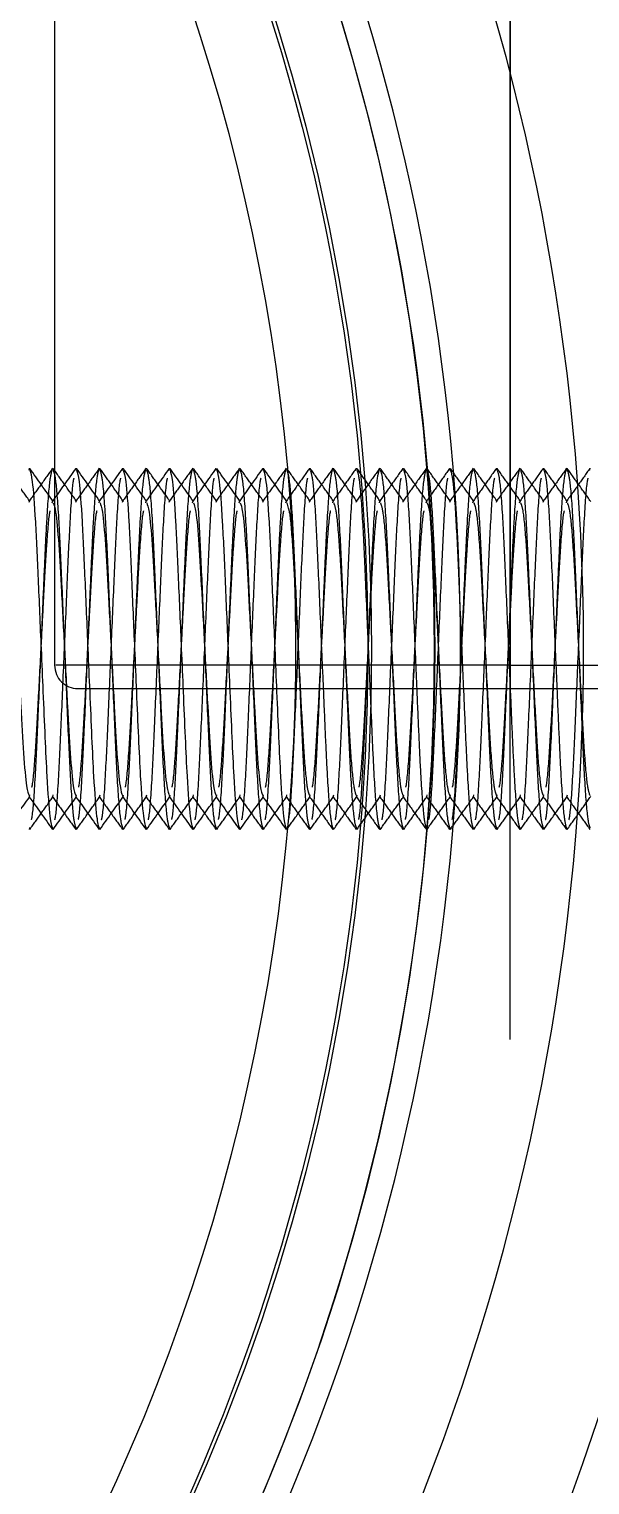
# Model space of a CAD drawing. Header units: metres. Extents: x 0 to 63075, y 0 to 44550.
# Drawn here: x 36453.3 to 36477.3, y 35128.5 to 35190.8 of the extents above; entities that cross this region are included whole.
import ezdxf

# ---------------------------------------------------------------- set-up
doc = ezdxf.new("R2010")
doc.units = ezdxf.units.M
doc.header["$LTSCALE"] = 75
doc.linetypes.add('DASHDOT', pattern=[25.4, 12.7, -6.35, 0, -6.35])
doc.linetypes.add('HIDDEN2', pattern=[4.7625, 3.175, -1.5875])
for name, color, linetype in [('SDM', 7, 'Continuous'), ('SFU', 3, 'DASHDOT'), ('SL4', 4, 'Continuous'), ('ST1', 7, 'HIDDEN2')]:
    doc.layers.add(name, color=color, linetype=linetype)

# ---------------------------------------------------------------- blocks, each defined once
blk = doc.blocks.new('A$Cf5e9a517')
at = {"layer": 'SFU'}
for p, q in [((311.668, 1581.652), (311.668, 1903.152)), ((292.168, 1660.352), (292.168, 1597.652)), ((311.668, 1660.352), (311.668, 1597.652)), ((311.668, 1597.652), (292.213, 1597.652)), ((311.668, 1597.652), (311.668, 1596.652)), ((311.668, 1596.652), (311.668, 1597.652)), ((311.668, 1597.652), (331.122, 1597.652)), ((293.168, 1596.652), (311.668, 1596.652)), ((311.668, 1596.652), (330.168, 1596.652))]:
    blk.add_line(p, q, dxfattribs=at)
blk.add_arc((293.168, 1597.652), 1, 180, 270, dxfattribs=at)
at = {"layer": 'SL4'}
for p, q in [((291.071, 1605.993), (291.089, 1606.077)), ((293.071, 1605.993), (293.089, 1606.077)), ((295.071, 1605.993), (295.089, 1606.077)), ((297.071, 1605.993), (297.089, 1606.077)), ((299.071, 1605.993), (299.089, 1606.077)), ((301.071, 1605.993), (301.089, 1606.077)), ((302.109, 1604.592), (302.165, 1604.373)), ((292.089, 1590.623), (292.106, 1590.704)), ((294.089, 1590.623), (294.106, 1590.704)), ((296.089, 1590.623), (296.106, 1590.704)), ((298.089, 1590.623), (298.106, 1590.704)), ((300.089, 1590.623), (300.106, 1590.704)), ((302.089, 1590.623), (302.106, 1590.704))]:
    blk.add_line(p, q, dxfattribs=at)
for radius in [125, 123.91, 122.777, 119.686, 89.286]:
    blk.add_circle((216.283, 1598.35), radius, dxfattribs=at)
for radius, start, end in [(104.464, 84.34617, 70.62407), (98.5, 84.12256, 70.84769), (93.236, 82.04946, 72.92078), (92.147, 81.13305, 347.48512), (92.147, 347.48512, 73.8372), (86.207, 285.15738, 49.81286)]:
    blk.add_arc((216.283, 1598.35), radius, start, end, dxfattribs=at)
for points, knots in [([(292.108, 1604.657), (291.941, 1604.892), (291.607, 1605.36), (291.273, 1605.83), (291.106, 1606.064)], [0, 0, 0, 0, 0.49997, 1, 1, 1, 1]), ([(291.107, 1605.989), (291.141, 1605.887), (291.216, 1605.661), (291.345, 1603.939), (291.458, 1601.39), (291.571, 1598.751), (291.672, 1596.426), (291.752, 1594.531), (291.845, 1592.591), (291.964, 1591.009), (292.041, 1590.781), (292.078, 1590.674)], [0, 0, 0, 0, 0.108328, 0.239496, 0.365485, 0.495517, 0.57381, 0.663359, 0.752437, 0.883605, 1, 1, 1, 1]), ([(293.072, 1606.065), (292.905, 1605.831), (292.577, 1605.37), (292.249, 1604.91), (292.089, 1604.685)], [0, 0, 0, 0, 0.510193, 1, 1, 1, 1]), ([(294.108, 1604.657), (293.941, 1604.892), (293.607, 1605.36), (293.273, 1605.83), (293.106, 1606.064)], [0, 0, 0, 0, 0.49997, 1, 1, 1, 1]), ([(293.107, 1605.989), (293.141, 1605.887), (293.216, 1605.661), (293.345, 1603.939), (293.458, 1601.39), (293.571, 1598.751), (293.672, 1596.426), (293.752, 1594.531), (293.845, 1592.591), (293.964, 1591.009), (294.041, 1590.781), (294.078, 1590.674)], [0, 0, 0, 0, 0.108328, 0.239496, 0.365485, 0.495517, 0.57381, 0.663359, 0.752437, 0.883605, 1, 1, 1, 1]), ([(295.072, 1606.065), (294.905, 1605.831), (294.577, 1605.37), (294.249, 1604.91), (294.089, 1604.685)], [0, 0, 0, 0, 0.510193, 1, 1, 1, 1]), ([(296.108, 1604.657), (295.941, 1604.892), (295.607, 1605.36), (295.273, 1605.83), (295.106, 1606.064)], [0, 0, 0, 0, 0.49997, 1, 1, 1, 1]), ([(295.107, 1605.989), (295.141, 1605.887), (295.216, 1605.661), (295.345, 1603.939), (295.458, 1601.39), (295.571, 1598.751), (295.672, 1596.426), (295.752, 1594.531), (295.845, 1592.591), (295.964, 1591.009), (296.041, 1590.781), (296.078, 1590.674)], [0, 0, 0, 0, 0.108328, 0.239496, 0.365485, 0.495517, 0.57381, 0.663359, 0.752437, 0.883605, 1, 1, 1, 1]), ([(297.072, 1606.065), (296.905, 1605.831), (296.577, 1605.37), (296.249, 1604.91), (296.089, 1604.685)], [0, 0, 0, 0, 0.5101931, 1, 1, 1, 1]), ([(298.108, 1604.657), (297.941, 1604.892), (297.607, 1605.36), (297.273, 1605.83), (297.106, 1606.064)], [0, 0, 0, 0, 0.49997, 1, 1, 1, 1]), ([(297.107, 1605.989), (297.141, 1605.887), (297.216, 1605.661), (297.345, 1603.939), (297.458, 1601.39), (297.571, 1598.751), (297.672, 1596.426), (297.752, 1594.531), (297.845, 1592.591), (297.964, 1591.009), (298.041, 1590.781), (298.078, 1590.674)], [0, 0, 0, 0, 0.108328, 0.239496, 0.365485, 0.495517, 0.57381, 0.663359, 0.752437, 0.883605, 1, 1, 1, 1]), ([(299.072, 1606.065), (298.905, 1605.831), (298.577, 1605.37), (298.249, 1604.91), (298.089, 1604.685)], [0, 0, 0, 0, 0.510193, 1, 1, 1, 1]), ([(300.108, 1604.657), (299.941, 1604.892), (299.607, 1605.36), (299.273, 1605.83), (299.106, 1606.064)], [0, 0, 0, 0, 0.49997, 1, 1, 1, 1]), ([(299.107, 1605.989), (299.141, 1605.887), (299.216, 1605.661), (299.345, 1603.939), (299.458, 1601.39), (299.571, 1598.751), (299.672, 1596.426), (299.752, 1594.531), (299.845, 1592.591), (299.964, 1591.009), (300.041, 1590.781), (300.078, 1590.674)], [0, 0, 0, 0, 0.108328, 0.239496, 0.365485, 0.495517, 0.57381, 0.663359, 0.752437, 0.883605, 1, 1, 1, 1]), ([(301.072, 1606.065), (300.905, 1605.831), (300.577, 1605.37), (300.249, 1604.91), (300.089, 1604.685)], [0, 0, 0, 0, 0.510193, 1, 1, 1, 1]), ([(302.108, 1604.657), (301.941, 1604.892), (301.607, 1605.36), (301.273, 1605.83), (301.106, 1606.064)], [0, 0, 0, 0, 0.49997, 1, 1, 1, 1]), ([(301.107, 1605.989), (301.141, 1605.887), (301.216, 1605.661), (301.345, 1603.939), (301.458, 1601.39), (301.571, 1598.751), (301.672, 1596.426), (301.752, 1594.531), (301.845, 1592.591), (301.964, 1591.009), (302.041, 1590.781), (302.078, 1590.674)], [0, 0, 0, 0, 0.108328, 0.239496, 0.365485, 0.495517, 0.57381, 0.663359, 0.752437, 0.883605, 1, 1, 1, 1]), ([(290.109, 1604.592), (290.142, 1604.509), (290.216, 1604.325), (290.345, 1602.922), (290.458, 1600.835), (290.589, 1598.35), (290.719, 1595.865), (290.832, 1593.776), (290.963, 1592.352), (291.04, 1592.166), (291.076, 1592.079)], [0, 0, 0, 0, 0.106972, 0.238781, 0.365377, 0.496042, 0.626708, 0.753304, 0.885113, 1, 1, 1, 1]), ([(292.109, 1604.592), (292.142, 1604.509), (292.216, 1604.325), (292.345, 1602.922), (292.458, 1600.835), (292.589, 1598.35), (292.719, 1595.865), (292.832, 1593.776), (292.963, 1592.352), (293.04, 1592.166), (293.076, 1592.079)], [0, 0, 0, 0, 0.106972, 0.238781, 0.365377, 0.496042, 0.626708, 0.753304, 0.885113, 1, 1, 1, 1]), ([(294.109, 1604.592), (294.142, 1604.509), (294.216, 1604.325), (294.345, 1602.922), (294.458, 1600.835), (294.589, 1598.35), (294.719, 1595.865), (294.832, 1593.776), (294.963, 1592.352), (295.04, 1592.166), (295.076, 1592.079)], [0, 0, 0, 0, 0.1069717, 0.2387806, 0.3653767, 0.4960425, 0.6267083, 0.7533044, 0.8851133, 1, 1, 1, 1]), ([(296.109, 1604.592), (296.142, 1604.509), (296.216, 1604.325), (296.345, 1602.922), (296.458, 1600.835), (296.589, 1598.35), (296.719, 1595.865), (296.832, 1593.776), (296.963, 1592.352), (297.04, 1592.166), (297.076, 1592.079)], [0, 0, 0, 0, 0.1069717, 0.2387806, 0.3653767, 0.4960425, 0.6267083, 0.7533044, 0.8851133, 1, 1, 1, 1]), ([(298.109, 1604.592), (298.142, 1604.509), (298.216, 1604.325), (298.345, 1602.922), (298.458, 1600.835), (298.589, 1598.35), (298.719, 1595.865), (298.832, 1593.776), (298.963, 1592.352), (299.04, 1592.166), (299.076, 1592.079)], [0, 0, 0, 0, 0.106972, 0.238781, 0.365377, 0.496042, 0.626708, 0.753304, 0.885113, 1, 1, 1, 1]), ([(300.109, 1604.592), (300.142, 1604.509), (300.216, 1604.325), (300.345, 1602.922), (300.458, 1600.835), (300.589, 1598.35), (300.719, 1595.865), (300.832, 1593.776), (300.963, 1592.352), (301.04, 1592.166), (301.076, 1592.079)], [0, 0, 0, 0, 0.106972, 0.238781, 0.365377, 0.496042, 0.626708, 0.753304, 0.885113, 1, 1, 1, 1]), ([(290.104, 1590.634), (290.272, 1590.869), (290.6, 1591.329), (290.928, 1591.79), (291.089, 1592.016)], [0, 0, 0, 0, 0.509687, 1, 1, 1, 1]), ([(291.076, 1592.035), (291.243, 1591.8), (291.577, 1591.331), (291.911, 1590.862), (292.079, 1590.627)], [0, 0, 0, 0, 0.499965, 1, 1, 1, 1]), ([(292.104, 1590.634), (292.272, 1590.869), (292.6, 1591.329), (292.928, 1591.79), (293.089, 1592.016)], [0, 0, 0, 0, 0.509687, 1, 1, 1, 1]), ([(293.076, 1592.035), (293.243, 1591.8), (293.577, 1591.331), (293.911, 1590.862), (294.079, 1590.627)], [0, 0, 0, 0, 0.499965, 1, 1, 1, 1]), ([(294.104, 1590.634), (294.272, 1590.869), (294.6, 1591.329), (294.928, 1591.79), (295.089, 1592.016)], [0, 0, 0, 0, 0.509687, 1, 1, 1, 1]), ([(295.076, 1592.035), (295.243, 1591.8), (295.577, 1591.331), (295.911, 1590.862), (296.079, 1590.627)], [0, 0, 0, 0, 0.499965, 1, 1, 1, 1]), ([(296.104, 1590.634), (296.272, 1590.869), (296.6, 1591.329), (296.928, 1591.79), (297.089, 1592.016)], [0, 0, 0, 0, 0.509687, 1, 1, 1, 1]), ([(297.076, 1592.035), (297.243, 1591.8), (297.577, 1591.331), (297.911, 1590.862), (298.079, 1590.627)], [0, 0, 0, 0, 0.4999648, 1, 1, 1, 1]), ([(298.104, 1590.634), (298.272, 1590.869), (298.6, 1591.329), (298.928, 1591.79), (299.089, 1592.016)], [0, 0, 0, 0, 0.5096866, 1, 1, 1, 1]), ([(299.076, 1592.035), (299.243, 1591.8), (299.577, 1591.331), (299.911, 1590.862), (300.079, 1590.627)], [0, 0, 0, 0, 0.499965, 1, 1, 1, 1]), ([(300.104, 1590.634), (300.272, 1590.869), (300.6, 1591.329), (300.928, 1591.79), (301.089, 1592.016)], [0, 0, 0, 0, 0.509687, 1, 1, 1, 1]), ([(301.076, 1592.035), (301.243, 1591.8), (301.577, 1591.331), (301.911, 1590.862), (302.079, 1590.627)], [0, 0, 0, 0, 0.499965, 1, 1, 1, 1])]:
    blk.add_open_spline(points, degree=3, knots=knots, dxfattribs=at)
at = {"layer": 'ST1'}
for p, q in [((303.071, 1605.993), (303.089, 1606.077)), ((305.071, 1605.993), (305.089, 1606.077)), ((307.071, 1605.993), (307.089, 1606.077)), ((309.071, 1605.993), (309.089, 1606.077)), ((311.071, 1605.993), (311.089, 1606.077)), ((313.071, 1605.993), (313.089, 1606.077)), ((315.071, 1605.993), (315.089, 1606.077)), ((291.076, 1604.621), (291.089, 1604.671)), ((292.068, 1604.592), (292.089, 1604.671)), ((292.089, 1604.685), (292.069, 1604.657)), ((293.076, 1604.621), (293.089, 1604.671)), ((294.068, 1604.592), (294.089, 1604.671)), ((294.089, 1604.685), (294.069, 1604.657)), ((295.076, 1604.621), (295.089, 1604.671)), ((296.068, 1604.592), (296.089, 1604.671)), ((296.089, 1604.685), (296.069, 1604.657)), ((297.076, 1604.621), (297.089, 1604.671)), ((298.068, 1604.592), (298.089, 1604.671)), ((298.089, 1604.685), (298.069, 1604.657)), ((299.076, 1604.621), (299.089, 1604.671)), ((300.068, 1604.592), (300.089, 1604.671)), ((300.089, 1604.685), (300.069, 1604.657)), ((301.076, 1604.621), (301.089, 1604.671)), ((302.068, 1604.592), (302.089, 1604.671)), ((303.076, 1604.621), (303.089, 1604.671)), ((304.068, 1604.592), (304.089, 1604.671)), ((305.076, 1604.621), (305.089, 1604.671)), ((306.068, 1604.592), (306.089, 1604.671)), ((307.076, 1604.621), (307.089, 1604.671)), ((308.068, 1604.592), (308.089, 1604.671)), ((309.076, 1604.621), (309.089, 1604.671)), ((310.068, 1604.592), (310.089, 1604.671)), ((311.076, 1604.621), (311.089, 1604.671)), ((312.068, 1604.592), (312.089, 1604.671)), ((313.076, 1604.621), (313.089, 1604.671)), ((314.068, 1604.592), (314.089, 1604.671)), ((291.089, 1592.029), (291.109, 1592.107)), ((292.089, 1592.029), (292.109, 1592.108)), ((293.089, 1592.029), (293.109, 1592.107)), ((294.089, 1592.029), (294.109, 1592.108)), ((295.089, 1592.029), (295.109, 1592.107)), ((296.089, 1592.029), (296.109, 1592.108)), ((297.089, 1592.029), (297.109, 1592.107)), ((298.089, 1592.029), (298.109, 1592.108)), ((299.089, 1592.029), (299.109, 1592.107)), ((300.089, 1592.029), (300.109, 1592.108)), ((301.089, 1592.029), (301.109, 1592.107)), ((302.089, 1592.029), (302.109, 1592.108)), ((303.089, 1592.029), (303.109, 1592.107)), ((304.089, 1592.029), (304.109, 1592.108)), ((305.089, 1592.029), (305.109, 1592.107)), ((306.089, 1592.029), (306.109, 1592.108)), ((307.089, 1592.029), (307.109, 1592.107)), ((308.089, 1592.029), (308.109, 1592.108)), ((309.089, 1592.029), (309.109, 1592.107)), ((310.089, 1592.029), (310.109, 1592.108)), ((311.089, 1592.029), (311.109, 1592.107)), ((312.089, 1592.029), (312.109, 1592.108)), ((313.089, 1592.029), (313.109, 1592.107)), ((314.089, 1592.029), (314.109, 1592.108)), ((291.089, 1592.016), (291.108, 1592.043)), ((293.089, 1592.016), (293.108, 1592.043)), ((295.089, 1592.016), (295.108, 1592.043)), ((297.089, 1592.016), (297.108, 1592.043)), ((299.089, 1592.016), (299.108, 1592.043)), ((301.089, 1592.016), (301.108, 1592.043)), ((291.089, 1590.623), (291.107, 1590.711)), ((293.089, 1590.623), (293.107, 1590.711)), ((295.089, 1590.623), (295.107, 1590.711)), ((297.089, 1590.623), (297.107, 1590.711)), ((299.089, 1590.623), (299.107, 1590.711)), ((301.089, 1590.623), (301.107, 1590.711)), ((303.089, 1590.623), (303.107, 1590.711)), ((304.089, 1590.623), (304.106, 1590.704)), ((305.089, 1590.623), (305.107, 1590.711)), ((306.089, 1590.623), (306.106, 1590.704)), ((307.089, 1590.623), (307.107, 1590.711)), ((308.089, 1590.623), (308.106, 1590.704)), ((309.089, 1590.623), (309.107, 1590.711)), ((310.089, 1590.623), (310.106, 1590.704)), ((311.089, 1590.623), (311.107, 1590.711)), ((312.089, 1590.623), (312.106, 1590.704)), ((313.089, 1590.623), (313.107, 1590.711)), ((314.089, 1590.623), (314.106, 1590.704))]:
    blk.add_line(p, q, dxfattribs=at)
for radius in [114.333, 92.131, 89.448]:
    blk.add_circle((216.283, 1598.35), radius, dxfattribs=at)
for points, knots in [([(291.108, 1604.657), (290.941, 1604.892), (290.606, 1605.362), (290.272, 1605.831), (290.104, 1606.066)], [0, 0, 0, 0, 0.499937, 1, 1, 1, 1]), ([(292.079, 1606.073), (291.911, 1605.838), (291.577, 1605.369), (291.243, 1604.9), (291.076, 1604.665)], [0, 0, 0, 0, 0.500035, 1, 1, 1, 1]), ([(291.179, 1591.054), (291.19, 1591.095), (291.242, 1591.3), (291.346, 1592.797), (291.458, 1595.3), (291.571, 1597.95), (291.672, 1600.274), (291.752, 1602.169), (291.845, 1604.111), (291.968, 1605.732), (292.049, 1605.963), (292.089, 1606.077)], [0, 0, 0, 0, 0.035067, 0.175217, 0.309833, 0.448769, 0.532422, 0.628103, 0.72328, 0.863429, 1, 1, 1, 1]), ([(293.108, 1604.657), (292.941, 1604.892), (292.606, 1605.362), (292.272, 1605.831), (292.104, 1606.066)], [0, 0, 0, 0, 0.499937, 1, 1, 1, 1]), ([(292.106, 1605.996), (292.14, 1605.893), (292.215, 1605.666), (292.345, 1603.94), (292.458, 1601.388), (292.589, 1598.35), (292.719, 1595.312), (292.832, 1592.761), (292.962, 1591.036), (293.037, 1590.81), (293.071, 1590.707)], [0, 0, 0, 0, 0.110571, 0.242596, 0.369408, 0.50029, 0.631172, 0.757984, 0.890008, 1, 1, 1, 1]), ([(294.079, 1606.073), (293.911, 1605.838), (293.577, 1605.369), (293.243, 1604.9), (293.076, 1604.665)], [0, 0, 0, 0, 0.500035, 1, 1, 1, 1]), ([(293.179, 1591.054), (293.19, 1591.095), (293.242, 1591.3), (293.346, 1592.797), (293.458, 1595.3), (293.571, 1597.95), (293.672, 1600.274), (293.752, 1602.169), (293.845, 1604.111), (293.968, 1605.732), (294.049, 1605.963), (294.089, 1606.077)], [0, 0, 0, 0, 0.035067, 0.175217, 0.309833, 0.448769, 0.532422, 0.628103, 0.72328, 0.863429, 1, 1, 1, 1]), ([(295.108, 1604.657), (294.941, 1604.892), (294.606, 1605.362), (294.272, 1605.831), (294.104, 1606.066)], [0, 0, 0, 0, 0.499937, 1, 1, 1, 1]), ([(294.106, 1605.996), (294.14, 1605.893), (294.215, 1605.666), (294.345, 1603.94), (294.458, 1601.388), (294.589, 1598.35), (294.719, 1595.312), (294.832, 1592.761), (294.962, 1591.036), (295.037, 1590.81), (295.071, 1590.707)], [0, 0, 0, 0, 0.1105714, 0.242596, 0.3694081, 0.5002899, 0.6311716, 0.7579837, 0.8900083, 1, 1, 1, 1]), ([(296.079, 1606.073), (295.911, 1605.838), (295.577, 1605.369), (295.243, 1604.9), (295.076, 1604.665)], [0, 0, 0, 0, 0.5000352, 1, 1, 1, 1]), ([(295.179, 1591.054), (295.19, 1591.095), (295.242, 1591.3), (295.346, 1592.797), (295.458, 1595.3), (295.571, 1597.95), (295.672, 1600.274), (295.752, 1602.169), (295.845, 1604.111), (295.968, 1605.732), (296.049, 1605.963), (296.089, 1606.077)], [0, 0, 0, 0, 0.035067, 0.175217, 0.309833, 0.448769, 0.532422, 0.628103, 0.72328, 0.863429, 1, 1, 1, 1]), ([(297.108, 1604.657), (296.941, 1604.892), (296.606, 1605.362), (296.272, 1605.831), (296.104, 1606.066)], [0, 0, 0, 0, 0.4999369, 1, 1, 1, 1]), ([(296.106, 1605.996), (296.14, 1605.893), (296.215, 1605.666), (296.345, 1603.94), (296.458, 1601.388), (296.589, 1598.35), (296.719, 1595.312), (296.832, 1592.761), (296.962, 1591.036), (297.037, 1590.81), (297.071, 1590.707)], [0, 0, 0, 0, 0.110571, 0.242596, 0.369408, 0.50029, 0.631172, 0.757984, 0.890008, 1, 1, 1, 1]), ([(298.079, 1606.073), (297.911, 1605.838), (297.577, 1605.369), (297.243, 1604.9), (297.076, 1604.665)], [0, 0, 0, 0, 0.500035, 1, 1, 1, 1]), ([(297.179, 1591.054), (297.19, 1591.095), (297.242, 1591.3), (297.346, 1592.797), (297.458, 1595.3), (297.571, 1597.95), (297.672, 1600.274), (297.752, 1602.169), (297.845, 1604.111), (297.968, 1605.732), (298.049, 1605.963), (298.089, 1606.077)], [0, 0, 0, 0, 0.035067, 0.175217, 0.309833, 0.448769, 0.532422, 0.628103, 0.72328, 0.863429, 1, 1, 1, 1]), ([(299.108, 1604.657), (298.941, 1604.892), (298.606, 1605.362), (298.272, 1605.831), (298.104, 1606.066)], [0, 0, 0, 0, 0.4999369, 1, 1, 1, 1]), ([(298.106, 1605.996), (298.14, 1605.893), (298.215, 1605.666), (298.345, 1603.94), (298.458, 1601.388), (298.589, 1598.35), (298.719, 1595.312), (298.832, 1592.761), (298.962, 1591.036), (299.037, 1590.81), (299.071, 1590.707)], [0, 0, 0, 0, 0.110571, 0.242596, 0.369408, 0.50029, 0.631172, 0.757984, 0.890008, 1, 1, 1, 1]), ([(300.079, 1606.073), (299.911, 1605.838), (299.577, 1605.369), (299.243, 1604.9), (299.076, 1604.665)], [0, 0, 0, 0, 0.500035, 1, 1, 1, 1]), ([(299.179, 1591.054), (299.19, 1591.095), (299.242, 1591.3), (299.346, 1592.797), (299.458, 1595.3), (299.571, 1597.95), (299.672, 1600.274), (299.752, 1602.169), (299.845, 1604.111), (299.968, 1605.732), (300.049, 1605.963), (300.089, 1606.077)], [0, 0, 0, 0, 0.035067, 0.175217, 0.309833, 0.448769, 0.532422, 0.628103, 0.72328, 0.863429, 1, 1, 1, 1]), ([(301.108, 1604.657), (300.941, 1604.892), (300.606, 1605.362), (300.272, 1605.831), (300.104, 1606.066)], [0, 0, 0, 0, 0.499937, 1, 1, 1, 1]), ([(300.106, 1605.996), (300.14, 1605.893), (300.215, 1605.666), (300.345, 1603.94), (300.458, 1601.388), (300.589, 1598.35), (300.719, 1595.312), (300.832, 1592.761), (300.962, 1591.036), (301.037, 1590.81), (301.071, 1590.707)], [0, 0, 0, 0, 0.110571, 0.242596, 0.369408, 0.50029, 0.631172, 0.757984, 0.890008, 1, 1, 1, 1]), ([(302.079, 1606.073), (301.911, 1605.838), (301.577, 1605.369), (301.243, 1604.9), (301.076, 1604.665)], [0, 0, 0, 0, 0.500035, 1, 1, 1, 1]), ([(301.179, 1591.054), (301.19, 1591.095), (301.242, 1591.3), (301.346, 1592.797), (301.458, 1595.3), (301.571, 1597.95), (301.672, 1600.274), (301.752, 1602.169), (301.845, 1604.111), (301.968, 1605.732), (302.049, 1605.963), (302.089, 1606.077)], [0, 0, 0, 0, 0.035067, 0.175217, 0.309833, 0.448769, 0.532422, 0.628103, 0.72328, 0.863429, 1, 1, 1, 1]), ([(303.072, 1606.065), (302.905, 1605.831), (302.571, 1605.361), (302.236, 1604.892), (302.069, 1604.657)], [0, 0, 0, 0, 0.50006, 1, 1, 1, 1]), ([(303.108, 1604.657), (302.941, 1604.892), (302.606, 1605.362), (302.272, 1605.831), (302.104, 1606.066)], [0, 0, 0, 0, 0.499937, 1, 1, 1, 1]), ([(302.106, 1605.996), (302.14, 1605.893), (302.215, 1605.666), (302.345, 1603.94), (302.458, 1601.388), (302.589, 1598.35), (302.719, 1595.312), (302.832, 1592.761), (302.962, 1591.036), (303.037, 1590.81), (303.071, 1590.707)], [0, 0, 0, 0, 0.110571, 0.242596, 0.369408, 0.50029, 0.631172, 0.757984, 0.890008, 1, 1, 1, 1]), ([(304.079, 1606.073), (303.911, 1605.838), (303.577, 1605.369), (303.243, 1604.9), (303.076, 1604.665)], [0, 0, 0, 0, 0.500035, 1, 1, 1, 1]), ([(304.108, 1604.657), (303.941, 1604.892), (303.607, 1605.36), (303.273, 1605.83), (303.106, 1606.064)], [0, 0, 0, 0, 0.49997, 1, 1, 1, 1]), ([(303.107, 1605.989), (303.141, 1605.887), (303.216, 1605.661), (303.345, 1603.939), (303.458, 1601.39), (303.571, 1598.751), (303.672, 1596.426), (303.752, 1594.531), (303.845, 1592.591), (303.964, 1591.009), (304.041, 1590.781), (304.078, 1590.674)], [0, 0, 0, 0, 0.108328, 0.239496, 0.365485, 0.495517, 0.57381, 0.663359, 0.752437, 0.883605, 1, 1, 1, 1]), ([(303.179, 1591.054), (303.19, 1591.095), (303.242, 1591.3), (303.346, 1592.797), (303.458, 1595.3), (303.571, 1597.95), (303.672, 1600.274), (303.752, 1602.169), (303.845, 1604.111), (303.968, 1605.732), (304.049, 1605.963), (304.089, 1606.077)], [0, 0, 0, 0, 0.035067, 0.175217, 0.309833, 0.448769, 0.532422, 0.628103, 0.72328, 0.863429, 1, 1, 1, 1]), ([(305.072, 1606.065), (304.905, 1605.831), (304.571, 1605.361), (304.236, 1604.892), (304.069, 1604.657)], [0, 0, 0, 0, 0.50006, 1, 1, 1, 1]), ([(305.108, 1604.657), (304.941, 1604.892), (304.606, 1605.362), (304.272, 1605.831), (304.104, 1606.066)], [0, 0, 0, 0, 0.499937, 1, 1, 1, 1]), ([(304.106, 1605.996), (304.14, 1605.893), (304.215, 1605.666), (304.345, 1603.94), (304.458, 1601.388), (304.589, 1598.35), (304.719, 1595.312), (304.832, 1592.761), (304.962, 1591.036), (305.037, 1590.81), (305.071, 1590.707)], [0, 0, 0, 0, 0.110571, 0.242596, 0.369408, 0.50029, 0.631172, 0.757984, 0.890008, 1, 1, 1, 1]), ([(306.079, 1606.073), (305.911, 1605.838), (305.577, 1605.369), (305.243, 1604.9), (305.076, 1604.665)], [0, 0, 0, 0, 0.500035, 1, 1, 1, 1]), ([(306.108, 1604.657), (305.941, 1604.892), (305.607, 1605.36), (305.273, 1605.83), (305.106, 1606.064)], [0, 0, 0, 0, 0.49997, 1, 1, 1, 1]), ([(305.107, 1605.989), (305.141, 1605.887), (305.216, 1605.661), (305.345, 1603.939), (305.458, 1601.39), (305.571, 1598.751), (305.672, 1596.426), (305.752, 1594.531), (305.845, 1592.591), (305.964, 1591.009), (306.041, 1590.781), (306.078, 1590.674)], [0, 0, 0, 0, 0.108328, 0.239496, 0.365485, 0.495517, 0.57381, 0.663359, 0.752437, 0.883605, 1, 1, 1, 1]), ([(305.179, 1591.054), (305.19, 1591.095), (305.242, 1591.3), (305.346, 1592.797), (305.458, 1595.3), (305.571, 1597.95), (305.672, 1600.274), (305.752, 1602.169), (305.845, 1604.111), (305.968, 1605.732), (306.049, 1605.963), (306.089, 1606.077)], [0, 0, 0, 0, 0.035067, 0.175217, 0.309833, 0.448769, 0.532422, 0.628103, 0.72328, 0.863429, 1, 1, 1, 1]), ([(307.072, 1606.065), (306.905, 1605.831), (306.571, 1605.361), (306.236, 1604.892), (306.069, 1604.657)], [0, 0, 0, 0, 0.50006, 1, 1, 1, 1]), ([(307.108, 1604.657), (306.941, 1604.892), (306.606, 1605.362), (306.272, 1605.831), (306.104, 1606.066)], [0, 0, 0, 0, 0.499937, 1, 1, 1, 1]), ([(306.106, 1605.996), (306.14, 1605.893), (306.215, 1605.666), (306.345, 1603.94), (306.458, 1601.388), (306.589, 1598.35), (306.719, 1595.312), (306.832, 1592.761), (306.962, 1591.036), (307.037, 1590.81), (307.071, 1590.707)], [0, 0, 0, 0, 0.110571, 0.242596, 0.369408, 0.50029, 0.631172, 0.757984, 0.890008, 1, 1, 1, 1]), ([(308.079, 1606.073), (307.911, 1605.838), (307.577, 1605.369), (307.243, 1604.9), (307.076, 1604.665)], [0, 0, 0, 0, 0.500035, 1, 1, 1, 1]), ([(308.108, 1604.657), (307.941, 1604.892), (307.607, 1605.36), (307.273, 1605.83), (307.106, 1606.064)], [0, 0, 0, 0, 0.49997, 1, 1, 1, 1]), ([(307.107, 1605.989), (307.141, 1605.887), (307.216, 1605.661), (307.345, 1603.939), (307.458, 1601.39), (307.571, 1598.751), (307.672, 1596.426), (307.752, 1594.531), (307.845, 1592.591), (307.964, 1591.009), (308.041, 1590.781), (308.078, 1590.674)], [0, 0, 0, 0, 0.108328, 0.239496, 0.365485, 0.495517, 0.57381, 0.663359, 0.752437, 0.883605, 1, 1, 1, 1]), ([(307.179, 1591.054), (307.19, 1591.095), (307.242, 1591.3), (307.346, 1592.797), (307.458, 1595.3), (307.571, 1597.95), (307.672, 1600.274), (307.752, 1602.169), (307.845, 1604.111), (307.968, 1605.732), (308.049, 1605.963), (308.089, 1606.077)], [0, 0, 0, 0, 0.0350675, 0.1752166, 0.3098326, 0.4487685, 0.5324217, 0.6281026, 0.7232803, 0.8634294, 1, 1, 1, 1]), ([(309.072, 1606.065), (308.905, 1605.831), (308.571, 1605.361), (308.236, 1604.892), (308.069, 1604.657)], [0, 0, 0, 0, 0.50006, 1, 1, 1, 1]), ([(309.108, 1604.657), (308.941, 1604.892), (308.606, 1605.362), (308.272, 1605.831), (308.104, 1606.066)], [0, 0, 0, 0, 0.499937, 1, 1, 1, 1]), ([(308.106, 1605.996), (308.14, 1605.893), (308.215, 1605.666), (308.345, 1603.94), (308.458, 1601.388), (308.589, 1598.35), (308.719, 1595.312), (308.832, 1592.761), (308.962, 1591.036), (309.037, 1590.81), (309.071, 1590.707)], [0, 0, 0, 0, 0.110571, 0.242596, 0.369408, 0.50029, 0.631172, 0.757984, 0.890008, 1, 1, 1, 1]), ([(310.079, 1606.073), (309.911, 1605.838), (309.577, 1605.369), (309.243, 1604.9), (309.076, 1604.665)], [0, 0, 0, 0, 0.5000352, 1, 1, 1, 1]), ([(310.108, 1604.657), (309.941, 1604.892), (309.607, 1605.36), (309.273, 1605.83), (309.106, 1606.064)], [0, 0, 0, 0, 0.49997, 1, 1, 1, 1]), ([(309.107, 1605.989), (309.141, 1605.887), (309.216, 1605.661), (309.345, 1603.939), (309.458, 1601.39), (309.571, 1598.751), (309.672, 1596.426), (309.752, 1594.531), (309.845, 1592.591), (309.964, 1591.009), (310.041, 1590.781), (310.078, 1590.674)], [0, 0, 0, 0, 0.108328, 0.239496, 0.365485, 0.495517, 0.57381, 0.663359, 0.752437, 0.883605, 1, 1, 1, 1]), ([(309.179, 1591.054), (309.19, 1591.095), (309.242, 1591.3), (309.346, 1592.797), (309.458, 1595.3), (309.571, 1597.95), (309.672, 1600.274), (309.752, 1602.169), (309.845, 1604.111), (309.968, 1605.732), (310.049, 1605.963), (310.089, 1606.077)], [0, 0, 0, 0, 0.035067, 0.175217, 0.309833, 0.448769, 0.532422, 0.628103, 0.72328, 0.863429, 1, 1, 1, 1]), ([(311.072, 1606.065), (310.905, 1605.831), (310.571, 1605.361), (310.236, 1604.892), (310.069, 1604.657)], [0, 0, 0, 0, 0.50006, 1, 1, 1, 1]), ([(311.108, 1604.657), (310.941, 1604.892), (310.606, 1605.362), (310.272, 1605.831), (310.104, 1606.066)], [0, 0, 0, 0, 0.499937, 1, 1, 1, 1]), ([(310.106, 1605.996), (310.14, 1605.893), (310.215, 1605.666), (310.345, 1603.94), (310.458, 1601.388), (310.589, 1598.35), (310.719, 1595.312), (310.832, 1592.761), (310.962, 1591.036), (311.037, 1590.81), (311.071, 1590.707)], [0, 0, 0, 0, 0.110571, 0.242596, 0.369408, 0.50029, 0.631172, 0.757984, 0.890008, 1, 1, 1, 1]), ([(312.079, 1606.073), (311.911, 1605.838), (311.577, 1605.369), (311.243, 1604.9), (311.076, 1604.665)], [0, 0, 0, 0, 0.500035, 1, 1, 1, 1]), ([(312.108, 1604.657), (311.941, 1604.892), (311.607, 1605.36), (311.273, 1605.83), (311.106, 1606.064)], [0, 0, 0, 0, 0.49997, 1, 1, 1, 1]), ([(311.107, 1605.989), (311.141, 1605.887), (311.216, 1605.661), (311.345, 1603.939), (311.458, 1601.39), (311.571, 1598.751), (311.672, 1596.426), (311.752, 1594.531), (311.845, 1592.591), (311.964, 1591.009), (312.041, 1590.781), (312.078, 1590.674)], [0, 0, 0, 0, 0.108328, 0.239496, 0.365485, 0.495517, 0.57381, 0.663359, 0.752437, 0.883605, 1, 1, 1, 1]), ([(311.179, 1591.054), (311.19, 1591.095), (311.242, 1591.3), (311.346, 1592.797), (311.458, 1595.3), (311.571, 1597.95), (311.672, 1600.274), (311.752, 1602.169), (311.845, 1604.111), (311.968, 1605.732), (312.049, 1605.963), (312.089, 1606.077)], [0, 0, 0, 0, 0.035067, 0.175217, 0.309833, 0.448769, 0.532422, 0.628103, 0.72328, 0.863429, 1, 1, 1, 1]), ([(313.072, 1606.065), (312.905, 1605.831), (312.571, 1605.361), (312.236, 1604.892), (312.069, 1604.657)], [0, 0, 0, 0, 0.50006, 1, 1, 1, 1]), ([(313.108, 1604.657), (312.941, 1604.892), (312.606, 1605.362), (312.272, 1605.831), (312.104, 1606.066)], [0, 0, 0, 0, 0.4999369, 1, 1, 1, 1]), ([(312.106, 1605.996), (312.14, 1605.893), (312.215, 1605.666), (312.345, 1603.94), (312.458, 1601.388), (312.589, 1598.35), (312.719, 1595.312), (312.832, 1592.761), (312.962, 1591.036), (313.037, 1590.81), (313.071, 1590.707)], [0, 0, 0, 0, 0.110571, 0.242596, 0.369408, 0.50029, 0.631172, 0.757984, 0.890008, 1, 1, 1, 1]), ([(314.079, 1606.073), (313.911, 1605.838), (313.577, 1605.369), (313.243, 1604.9), (313.076, 1604.665)], [0, 0, 0, 0, 0.500035, 1, 1, 1, 1]), ([(314.108, 1604.657), (313.941, 1604.892), (313.607, 1605.36), (313.273, 1605.83), (313.106, 1606.064)], [0, 0, 0, 0, 0.49997, 1, 1, 1, 1]), ([(313.107, 1605.989), (313.141, 1605.887), (313.216, 1605.661), (313.345, 1603.939), (313.458, 1601.39), (313.571, 1598.751), (313.672, 1596.426), (313.752, 1594.531), (313.845, 1592.591), (313.964, 1591.009), (314.041, 1590.781), (314.078, 1590.674)], [0, 0, 0, 0, 0.108328, 0.239496, 0.365485, 0.495517, 0.57381, 0.663359, 0.752437, 0.883605, 1, 1, 1, 1]), ([(313.179, 1591.054), (313.19, 1591.095), (313.242, 1591.3), (313.346, 1592.797), (313.458, 1595.3), (313.571, 1597.95), (313.672, 1600.274), (313.752, 1602.169), (313.845, 1604.111), (313.968, 1605.732), (314.049, 1605.963), (314.089, 1606.077)], [0, 0, 0, 0, 0.035067, 0.175217, 0.309833, 0.448769, 0.532422, 0.628103, 0.72328, 0.863429, 1, 1, 1, 1]), ([(315.072, 1606.065), (314.905, 1605.831), (314.571, 1605.361), (314.236, 1604.892), (314.069, 1604.657)], [0, 0, 0, 0, 0.50006, 1, 1, 1, 1]), ([(315.108, 1604.657), (314.941, 1604.892), (314.606, 1605.362), (314.272, 1605.831), (314.104, 1606.066)], [0, 0, 0, 0, 0.499937, 1, 1, 1, 1]), ([(314.106, 1605.996), (314.14, 1605.893), (314.215, 1605.666), (314.345, 1603.94), (314.458, 1601.388), (314.589, 1598.35), (314.719, 1595.312), (314.832, 1592.761), (314.962, 1591.036), (315.037, 1590.81), (315.071, 1590.707)], [0, 0, 0, 0, 0.110571, 0.242596, 0.369408, 0.50029, 0.631172, 0.757984, 0.890008, 1, 1, 1, 1]), ([(292.178, 1591.047), (292.189, 1591.089), (292.241, 1591.295), (292.346, 1592.795), (292.458, 1595.303), (292.589, 1598.35), (292.719, 1601.397), (292.831, 1603.904), (292.936, 1605.403), (292.988, 1605.609), (292.999, 1605.651)], [0, 0, 0, 0, 0.040767, 0.196457, 0.346, 0.500342, 0.654684, 0.804227, 0.959916, 1, 1, 1, 1]), ([(294.178, 1591.047), (294.189, 1591.089), (294.241, 1591.295), (294.346, 1592.795), (294.458, 1595.303), (294.589, 1598.35), (294.719, 1601.397), (294.831, 1603.904), (294.936, 1605.403), (294.988, 1605.609), (294.999, 1605.651)], [0, 0, 0, 0, 0.040767, 0.196457, 0.346, 0.500342, 0.654684, 0.804227, 0.959916, 1, 1, 1, 1]), ([(296.178, 1591.047), (296.189, 1591.089), (296.241, 1591.295), (296.346, 1592.795), (296.458, 1595.303), (296.589, 1598.35), (296.719, 1601.397), (296.831, 1603.904), (296.936, 1605.403), (296.988, 1605.609), (296.999, 1605.651)], [0, 0, 0, 0, 0.040767, 0.196457, 0.346, 0.500342, 0.654684, 0.804227, 0.959916, 1, 1, 1, 1]), ([(298.178, 1591.047), (298.189, 1591.089), (298.241, 1591.295), (298.346, 1592.795), (298.458, 1595.303), (298.589, 1598.35), (298.719, 1601.397), (298.831, 1603.904), (298.936, 1605.403), (298.988, 1605.609), (298.999, 1605.651)], [0, 0, 0, 0, 0.040767, 0.196457, 0.346, 0.500342, 0.654684, 0.804227, 0.959916, 1, 1, 1, 1]), ([(300.178, 1591.047), (300.189, 1591.089), (300.241, 1591.295), (300.346, 1592.795), (300.458, 1595.303), (300.589, 1598.35), (300.719, 1601.397), (300.831, 1603.904), (300.936, 1605.403), (300.988, 1605.609), (300.999, 1605.651)], [0, 0, 0, 0, 0.040767, 0.196457, 0.346, 0.500342, 0.654684, 0.804227, 0.959916, 1, 1, 1, 1]), ([(302.178, 1591.047), (302.189, 1591.089), (302.241, 1591.295), (302.346, 1592.795), (302.458, 1595.303), (302.589, 1598.35), (302.719, 1601.397), (302.831, 1603.904), (302.936, 1605.403), (302.988, 1605.609), (302.999, 1605.651)], [0, 0, 0, 0, 0.040767, 0.196457, 0.346, 0.500342, 0.654684, 0.804227, 0.959916, 1, 1, 1, 1]), ([(304.178, 1591.047), (304.189, 1591.089), (304.241, 1591.295), (304.346, 1592.795), (304.458, 1595.303), (304.589, 1598.35), (304.719, 1601.397), (304.831, 1603.904), (304.936, 1605.403), (304.988, 1605.609), (304.999, 1605.651)], [0, 0, 0, 0, 0.040767, 0.196457, 0.346, 0.500342, 0.654684, 0.804227, 0.959916, 1, 1, 1, 1]), ([(306.178, 1591.047), (306.189, 1591.089), (306.241, 1591.295), (306.346, 1592.795), (306.458, 1595.303), (306.589, 1598.35), (306.719, 1601.397), (306.831, 1603.904), (306.936, 1605.403), (306.988, 1605.609), (306.999, 1605.651)], [0, 0, 0, 0, 0.040767, 0.196457, 0.346, 0.500342, 0.654684, 0.804227, 0.959916, 1, 1, 1, 1]), ([(308.178, 1591.047), (308.189, 1591.089), (308.241, 1591.295), (308.346, 1592.795), (308.458, 1595.303), (308.589, 1598.35), (308.719, 1601.397), (308.831, 1603.904), (308.936, 1605.403), (308.988, 1605.609), (308.999, 1605.651)], [0, 0, 0, 0, 0.040767, 0.196457, 0.346, 0.500342, 0.654684, 0.804227, 0.959916, 1, 1, 1, 1]), ([(310.178, 1591.047), (310.189, 1591.089), (310.241, 1591.295), (310.346, 1592.795), (310.458, 1595.303), (310.589, 1598.35), (310.719, 1601.397), (310.831, 1603.904), (310.936, 1605.403), (310.988, 1605.609), (310.999, 1605.651)], [0, 0, 0, 0, 0.040767, 0.196457, 0.346, 0.500342, 0.654684, 0.804227, 0.959916, 1, 1, 1, 1]), ([(312.178, 1591.047), (312.189, 1591.089), (312.241, 1591.295), (312.346, 1592.795), (312.458, 1595.303), (312.589, 1598.35), (312.719, 1601.397), (312.831, 1603.904), (312.936, 1605.403), (312.988, 1605.609), (312.999, 1605.651)], [0, 0, 0, 0, 0.040767, 0.196457, 0.346, 0.500342, 0.654684, 0.804227, 0.959916, 1, 1, 1, 1]), ([(314.178, 1591.047), (314.189, 1591.089), (314.241, 1591.295), (314.346, 1592.795), (314.458, 1595.303), (314.589, 1598.35), (314.719, 1601.397), (314.831, 1603.904), (314.936, 1605.403), (314.988, 1605.609), (314.999, 1605.651)], [0, 0, 0, 0, 0.040767, 0.196457, 0.346, 0.500342, 0.654684, 0.804227, 0.959916, 1, 1, 1, 1]), ([(304.109, 1604.592), (304.142, 1604.509), (304.216, 1604.325), (304.345, 1602.922), (304.458, 1600.835), (304.589, 1598.35), (304.719, 1595.865), (304.832, 1593.776), (304.963, 1592.352), (305.04, 1592.166), (305.076, 1592.079)], [0, 0, 0, 0, 0.106972, 0.238781, 0.365377, 0.496042, 0.626708, 0.753304, 0.885113, 1, 1, 1, 1]), ([(306.109, 1604.592), (306.142, 1604.509), (306.216, 1604.325), (306.345, 1602.922), (306.458, 1600.835), (306.589, 1598.35), (306.719, 1595.865), (306.832, 1593.776), (306.963, 1592.352), (307.04, 1592.166), (307.076, 1592.079)], [0, 0, 0, 0, 0.106972, 0.238781, 0.365377, 0.496042, 0.626708, 0.753304, 0.885113, 1, 1, 1, 1]), ([(308.109, 1604.592), (308.142, 1604.509), (308.216, 1604.325), (308.345, 1602.922), (308.458, 1600.835), (308.589, 1598.35), (308.719, 1595.865), (308.832, 1593.776), (308.963, 1592.352), (309.04, 1592.166), (309.076, 1592.079)], [0, 0, 0, 0, 0.106972, 0.238781, 0.365377, 0.496042, 0.626708, 0.753304, 0.885113, 1, 1, 1, 1]), ([(310.109, 1604.592), (310.142, 1604.509), (310.216, 1604.325), (310.345, 1602.922), (310.458, 1600.835), (310.589, 1598.35), (310.719, 1595.865), (310.832, 1593.776), (310.963, 1592.352), (311.04, 1592.166), (311.076, 1592.079)], [0, 0, 0, 0, 0.106972, 0.238781, 0.365377, 0.496042, 0.626708, 0.753304, 0.885113, 1, 1, 1, 1]), ([(312.109, 1604.592), (312.142, 1604.509), (312.216, 1604.325), (312.345, 1602.922), (312.458, 1600.835), (312.589, 1598.35), (312.719, 1595.865), (312.832, 1593.776), (312.963, 1592.352), (313.04, 1592.166), (313.076, 1592.079)], [0, 0, 0, 0, 0.106972, 0.238781, 0.365377, 0.496042, 0.626708, 0.753304, 0.885113, 1, 1, 1, 1]), ([(314.109, 1604.592), (314.142, 1604.509), (314.216, 1604.325), (314.345, 1602.922), (314.458, 1600.835), (314.589, 1598.35), (314.719, 1595.865), (314.832, 1593.776), (314.963, 1592.352), (315.04, 1592.166), (315.076, 1592.079)], [0, 0, 0, 0, 0.106972, 0.238781, 0.365377, 0.496042, 0.626708, 0.753304, 0.885113, 1, 1, 1, 1]), ([(291.196, 1592.446), (291.201, 1592.463), (291.247, 1592.628), (291.346, 1593.819), (291.458, 1595.852), (291.577, 1598.13), (291.681, 1600.081), (291.758, 1601.611), (291.848, 1603.063), (291.93, 1604.072), (291.976, 1604.236), (291.981, 1604.253)], [0, 0, 0, 0, 0.0191483, 0.1819613, 0.3383353, 0.4997364, 0.6175161, 0.7178528, 0.8186194, 0.9814324, 1, 1, 1, 1]), ([(293.196, 1592.446), (293.201, 1592.463), (293.247, 1592.628), (293.346, 1593.819), (293.458, 1595.852), (293.577, 1598.13), (293.681, 1600.081), (293.758, 1601.611), (293.848, 1603.063), (293.93, 1604.072), (293.976, 1604.236), (293.981, 1604.253)], [0, 0, 0, 0, 0.019148, 0.181961, 0.338335, 0.499736, 0.617516, 0.717853, 0.818619, 0.981432, 1, 1, 1, 1]), ([(295.196, 1592.446), (295.201, 1592.463), (295.247, 1592.628), (295.346, 1593.819), (295.458, 1595.852), (295.577, 1598.13), (295.681, 1600.081), (295.758, 1601.611), (295.848, 1603.063), (295.93, 1604.072), (295.976, 1604.236), (295.981, 1604.253)], [0, 0, 0, 0, 0.019148, 0.181961, 0.338335, 0.499736, 0.617516, 0.717853, 0.818619, 0.981432, 1, 1, 1, 1]), ([(297.196, 1592.446), (297.201, 1592.463), (297.247, 1592.628), (297.346, 1593.819), (297.458, 1595.852), (297.577, 1598.13), (297.681, 1600.081), (297.758, 1601.611), (297.848, 1603.063), (297.93, 1604.072), (297.976, 1604.236), (297.981, 1604.253)], [0, 0, 0, 0, 0.0191483, 0.1819613, 0.3383353, 0.4997364, 0.6175161, 0.7178528, 0.8186194, 0.9814324, 1, 1, 1, 1]), ([(299.196, 1592.446), (299.201, 1592.463), (299.247, 1592.628), (299.346, 1593.819), (299.458, 1595.852), (299.577, 1598.13), (299.681, 1600.081), (299.758, 1601.611), (299.848, 1603.063), (299.93, 1604.072), (299.976, 1604.236), (299.981, 1604.253)], [0, 0, 0, 0, 0.0191483, 0.1819613, 0.3383353, 0.4997364, 0.6175161, 0.7178528, 0.8186194, 0.9814324, 1, 1, 1, 1]), ([(301.196, 1592.446), (301.201, 1592.463), (301.247, 1592.628), (301.346, 1593.819), (301.458, 1595.852), (301.577, 1598.13), (301.681, 1600.081), (301.758, 1601.611), (301.848, 1603.063), (301.93, 1604.072), (301.976, 1604.236), (301.981, 1604.253)], [0, 0, 0, 0, 0.019148, 0.181961, 0.338335, 0.499736, 0.617516, 0.717853, 0.818619, 0.981432, 1, 1, 1, 1]), ([(302.165, 1604.373), (302.18, 1604.328), (302.237, 1604.157), (302.346, 1602.901), (302.458, 1600.841), (302.589, 1598.348), (302.719, 1595.866), (302.832, 1593.776), (302.963, 1592.352), (303.04, 1592.166), (303.076, 1592.079)], [0, 0, 0, 0, 0.050615, 0.190742, 0.325327, 0.464239, 0.603151, 0.737736, 0.877863, 1, 1, 1, 1]), ([(303.196, 1592.446), (303.201, 1592.463), (303.247, 1592.628), (303.346, 1593.819), (303.458, 1595.852), (303.577, 1598.13), (303.681, 1600.081), (303.758, 1601.611), (303.848, 1603.063), (303.93, 1604.072), (303.976, 1604.236), (303.981, 1604.253)], [0, 0, 0, 0, 0.019148, 0.181961, 0.338335, 0.499736, 0.617516, 0.717853, 0.818619, 0.981432, 1, 1, 1, 1]), ([(305.196, 1592.446), (305.201, 1592.463), (305.247, 1592.628), (305.346, 1593.819), (305.458, 1595.852), (305.577, 1598.13), (305.681, 1600.081), (305.758, 1601.611), (305.848, 1603.063), (305.93, 1604.072), (305.976, 1604.236), (305.981, 1604.253)], [0, 0, 0, 0, 0.0191483, 0.1819613, 0.3383353, 0.4997364, 0.6175161, 0.7178528, 0.8186194, 0.9814324, 1, 1, 1, 1]), ([(307.196, 1592.446), (307.201, 1592.463), (307.247, 1592.628), (307.346, 1593.819), (307.458, 1595.852), (307.577, 1598.13), (307.681, 1600.081), (307.758, 1601.611), (307.848, 1603.063), (307.93, 1604.072), (307.976, 1604.236), (307.981, 1604.253)], [0, 0, 0, 0, 0.0191483, 0.1819613, 0.3383353, 0.4997364, 0.6175161, 0.7178528, 0.8186194, 0.9814324, 1, 1, 1, 1]), ([(309.196, 1592.446), (309.201, 1592.463), (309.247, 1592.628), (309.346, 1593.819), (309.458, 1595.852), (309.577, 1598.13), (309.681, 1600.081), (309.758, 1601.611), (309.848, 1603.063), (309.93, 1604.072), (309.976, 1604.236), (309.981, 1604.253)], [0, 0, 0, 0, 0.019148, 0.181961, 0.338335, 0.499736, 0.617516, 0.717853, 0.818619, 0.981432, 1, 1, 1, 1]), ([(311.196, 1592.446), (311.201, 1592.463), (311.247, 1592.628), (311.346, 1593.819), (311.458, 1595.852), (311.577, 1598.13), (311.681, 1600.081), (311.758, 1601.611), (311.848, 1603.063), (311.93, 1604.072), (311.976, 1604.236), (311.981, 1604.253)], [0, 0, 0, 0, 0.019148, 0.181961, 0.338335, 0.499736, 0.617516, 0.717853, 0.818619, 0.981432, 1, 1, 1, 1]), ([(313.196, 1592.446), (313.201, 1592.463), (313.247, 1592.628), (313.346, 1593.819), (313.458, 1595.852), (313.577, 1598.13), (313.681, 1600.081), (313.758, 1601.611), (313.848, 1603.063), (313.93, 1604.072), (313.976, 1604.236), (313.981, 1604.253)], [0, 0, 0, 0, 0.0191483, 0.1819613, 0.3383353, 0.4997364, 0.6175161, 0.7178528, 0.8186194, 0.9814324, 1, 1, 1, 1]), ([(291.106, 1590.636), (291.273, 1590.87), (291.607, 1591.34), (291.941, 1591.808), (292.108, 1592.043)], [0, 0, 0, 0, 0.50003, 1, 1, 1, 1]), ([(292.069, 1592.043), (292.236, 1591.808), (292.571, 1591.339), (292.905, 1590.869), (293.072, 1590.635)], [0, 0, 0, 0, 0.4999404, 1, 1, 1, 1]), ([(293.106, 1590.636), (293.273, 1590.87), (293.607, 1591.34), (293.941, 1591.808), (294.108, 1592.043)], [0, 0, 0, 0, 0.50003, 1, 1, 1, 1]), ([(294.069, 1592.043), (294.236, 1591.808), (294.571, 1591.339), (294.905, 1590.869), (295.072, 1590.635)], [0, 0, 0, 0, 0.49994, 1, 1, 1, 1]), ([(295.106, 1590.636), (295.273, 1590.87), (295.607, 1591.34), (295.941, 1591.808), (296.108, 1592.043)], [0, 0, 0, 0, 0.50003, 1, 1, 1, 1]), ([(296.069, 1592.043), (296.236, 1591.808), (296.571, 1591.339), (296.905, 1590.869), (297.072, 1590.635)], [0, 0, 0, 0, 0.49994, 1, 1, 1, 1]), ([(297.106, 1590.636), (297.273, 1590.87), (297.607, 1591.34), (297.941, 1591.808), (298.108, 1592.043)], [0, 0, 0, 0, 0.50003, 1, 1, 1, 1]), ([(298.069, 1592.043), (298.236, 1591.808), (298.571, 1591.339), (298.905, 1590.869), (299.072, 1590.635)], [0, 0, 0, 0, 0.49994, 1, 1, 1, 1]), ([(299.106, 1590.636), (299.273, 1590.87), (299.607, 1591.34), (299.941, 1591.808), (300.108, 1592.043)], [0, 0, 0, 0, 0.50003, 1, 1, 1, 1]), ([(300.069, 1592.043), (300.236, 1591.808), (300.571, 1591.339), (300.905, 1590.869), (301.072, 1590.635)], [0, 0, 0, 0, 0.49994, 1, 1, 1, 1]), ([(301.106, 1590.636), (301.273, 1590.87), (301.607, 1591.34), (301.941, 1591.808), (302.108, 1592.043)], [0, 0, 0, 0, 0.50003, 1, 1, 1, 1]), ([(302.069, 1592.043), (302.236, 1591.808), (302.571, 1591.339), (302.905, 1590.869), (303.072, 1590.635)], [0, 0, 0, 0, 0.49994, 1, 1, 1, 1]), ([(302.104, 1590.634), (302.272, 1590.869), (302.606, 1591.338), (302.941, 1591.808), (303.108, 1592.043)], [0, 0, 0, 0, 0.5000631, 1, 1, 1, 1]), ([(303.076, 1592.035), (303.243, 1591.8), (303.577, 1591.331), (303.911, 1590.862), (304.079, 1590.627)], [0, 0, 0, 0, 0.499965, 1, 1, 1, 1]), ([(303.106, 1590.636), (303.273, 1590.87), (303.607, 1591.34), (303.941, 1591.808), (304.108, 1592.043)], [0, 0, 0, 0, 0.50003, 1, 1, 1, 1]), ([(304.069, 1592.043), (304.236, 1591.808), (304.571, 1591.339), (304.905, 1590.869), (305.072, 1590.635)], [0, 0, 0, 0, 0.49994, 1, 1, 1, 1]), ([(304.104, 1590.634), (304.272, 1590.869), (304.606, 1591.338), (304.941, 1591.808), (305.108, 1592.043)], [0, 0, 0, 0, 0.500063, 1, 1, 1, 1]), ([(305.076, 1592.035), (305.243, 1591.8), (305.577, 1591.331), (305.911, 1590.862), (306.079, 1590.627)], [0, 0, 0, 0, 0.499965, 1, 1, 1, 1]), ([(305.106, 1590.636), (305.273, 1590.87), (305.607, 1591.34), (305.941, 1591.808), (306.108, 1592.043)], [0, 0, 0, 0, 0.50003, 1, 1, 1, 1]), ([(306.069, 1592.043), (306.236, 1591.808), (306.571, 1591.339), (306.905, 1590.869), (307.072, 1590.635)], [0, 0, 0, 0, 0.4999404, 1, 1, 1, 1]), ([(306.104, 1590.634), (306.272, 1590.869), (306.606, 1591.338), (306.941, 1591.808), (307.108, 1592.043)], [0, 0, 0, 0, 0.500063, 1, 1, 1, 1]), ([(307.076, 1592.035), (307.243, 1591.8), (307.577, 1591.331), (307.911, 1590.862), (308.079, 1590.627)], [0, 0, 0, 0, 0.499965, 1, 1, 1, 1]), ([(307.106, 1590.636), (307.273, 1590.87), (307.607, 1591.34), (307.941, 1591.808), (308.108, 1592.043)], [0, 0, 0, 0, 0.50003, 1, 1, 1, 1]), ([(308.069, 1592.043), (308.236, 1591.808), (308.571, 1591.339), (308.905, 1590.869), (309.072, 1590.635)], [0, 0, 0, 0, 0.49994, 1, 1, 1, 1]), ([(308.104, 1590.634), (308.272, 1590.869), (308.606, 1591.338), (308.941, 1591.808), (309.108, 1592.043)], [0, 0, 0, 0, 0.500063, 1, 1, 1, 1]), ([(309.076, 1592.035), (309.243, 1591.8), (309.577, 1591.331), (309.911, 1590.862), (310.079, 1590.627)], [0, 0, 0, 0, 0.4999648, 1, 1, 1, 1]), ([(309.106, 1590.636), (309.273, 1590.87), (309.607, 1591.34), (309.941, 1591.808), (310.108, 1592.043)], [0, 0, 0, 0, 0.50003, 1, 1, 1, 1]), ([(310.069, 1592.043), (310.236, 1591.808), (310.571, 1591.339), (310.905, 1590.869), (311.072, 1590.635)], [0, 0, 0, 0, 0.4999404, 1, 1, 1, 1]), ([(310.104, 1590.634), (310.272, 1590.869), (310.606, 1591.338), (310.941, 1591.808), (311.108, 1592.043)], [0, 0, 0, 0, 0.500063, 1, 1, 1, 1]), ([(311.076, 1592.035), (311.243, 1591.8), (311.577, 1591.331), (311.911, 1590.862), (312.079, 1590.627)], [0, 0, 0, 0, 0.499965, 1, 1, 1, 1]), ([(311.106, 1590.636), (311.273, 1590.87), (311.607, 1591.34), (311.941, 1591.808), (312.108, 1592.043)], [0, 0, 0, 0, 0.50003, 1, 1, 1, 1]), ([(312.069, 1592.043), (312.236, 1591.808), (312.571, 1591.339), (312.905, 1590.869), (313.072, 1590.635)], [0, 0, 0, 0, 0.4999404, 1, 1, 1, 1]), ([(312.104, 1590.634), (312.272, 1590.869), (312.606, 1591.338), (312.941, 1591.808), (313.108, 1592.043)], [0, 0, 0, 0, 0.5000631, 1, 1, 1, 1]), ([(313.076, 1592.035), (313.243, 1591.8), (313.577, 1591.331), (313.911, 1590.862), (314.079, 1590.627)], [0, 0, 0, 0, 0.4999648, 1, 1, 1, 1]), ([(313.106, 1590.636), (313.273, 1590.87), (313.607, 1591.34), (313.941, 1591.808), (314.108, 1592.043)], [0, 0, 0, 0, 0.50003, 1, 1, 1, 1]), ([(314.069, 1592.043), (314.236, 1591.808), (314.571, 1591.339), (314.905, 1590.869), (315.072, 1590.635)], [0, 0, 0, 0, 0.49994, 1, 1, 1, 1]), ([(314.104, 1590.634), (314.272, 1590.869), (314.606, 1591.338), (314.941, 1591.808), (315.108, 1592.043)], [0, 0, 0, 0, 0.500063, 1, 1, 1, 1])]:
    blk.add_open_spline(points, degree=3, knots=knots, dxfattribs=at)

msp = doc.modelspace()

# ---------------------------------------------------------------- block references
at = {"layer": 'SDM'}
msp.add_blockref('A$Cf5e9a517', (36162.252, 33565.919), dxfattribs=at)

doc.saveas('drawing.dxf')
